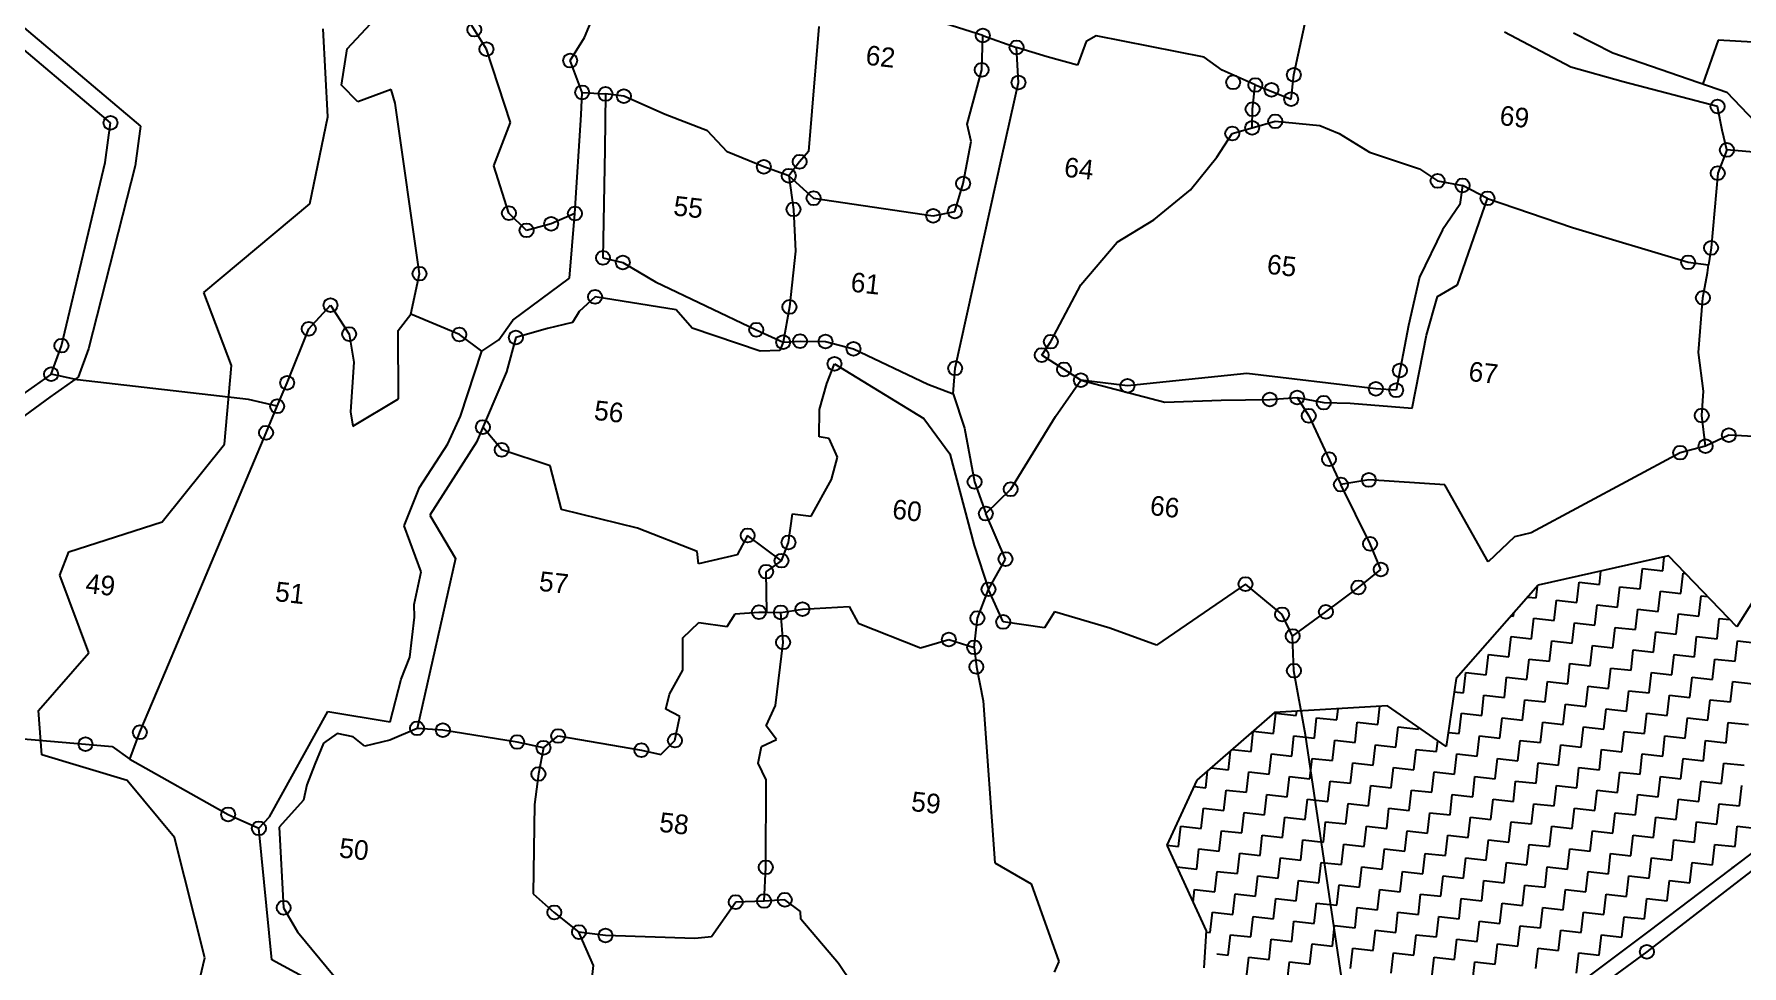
# Model space of a CAD drawing. Header units: feet. Extents: x 335577 to 339771, y 1780397 to 1782921.
# Drawn here: x 337382 to 338160, y 1781357 to 1781782 of the extents above; entities that cross this region are included whole.
import ezdxf
from ezdxf.enums import TextEntityAlignment as Align

# ---------------------------------------------------------------- set-up
doc = ezdxf.new("R2010")
doc.units = ezdxf.units.FT
doc.header["$LTSCALE"] = 0.02
doc.header["$MEASUREMENT"] = 0
doc.layers.get('0').update_dxf_attribs({"linetype": 'CONTINUOUS'})
for name, color, linetype in [('POLY_HATCH', 12, 'CONTINUOUS'), ('POLY_PARCEL', 6, 'CONTINUOUS'), ('POLY_WATER', 4, 'CONTINUOUS'), ('TEXT_PARCEL', 7, 'CONTINUOUS')]:
    doc.layers.add(name, color=color, linetype=linetype)
doc.styles.add('TEXT_MAP', font='', dxfattribs={"height": 0.25})
doc.styles.get('TEXT_MAP').set_extended_font_data('Kruti Dev 050')

msp = doc.modelspace()

# ---------------------------------------------------------------- linework, layer by layer
for centre in [(337582.38, 1781783.54), (337587.88, 1781774.69), (337814, 1781780.91), (337829.43, 1781775.47), (337626.02, 1781769.45), (337813.52, 1781765.27), (337830.32, 1781759.46), (337928.09, 1781759.56), (337955.73, 1781762.95), (337631.48, 1781754.95), (337642.13, 1781754.24), (337650.52, 1781753.2), (337938.19, 1781758.33), (337945.54, 1781756.13), (337954.49, 1781751.88), (337936.95, 1781747.26), (338148.8, 1781748.51), (337416.61, 1781741.05), (337927.7, 1781736.21), (337936.72, 1781738.77), (337947.28, 1781741.76), (338153.05, 1781728.7), (337714.26, 1781720.98), (337730.59, 1781723.35), (337725.62, 1781716.95), (337805.04, 1781713.4), (338021.25, 1781714.58), (338032.63, 1781712.54), (338148.84, 1781718.1), (337736.96, 1781706.68), (338043.97, 1781706.64), (337598.15, 1781699.9), (337628.22, 1781699.7), (337727.79, 1781701.63), (337791.4, 1781698.68), (337801.3, 1781700.67), (337606.18, 1781692.05), (337617.35, 1781695.05), (338145.82, 1781684.04), (337640.99, 1781679.49), (337650.06, 1781677.41), (338135.42, 1781677.47), (337557.39, 1781672.29), (337516.82, 1781657.94), (337637.37, 1781661.71), (338142.12, 1781661.26), (337725.93, 1781657.12), (337506.92, 1781647.14), (337525.33, 1781644.77), (337575.55, 1781644.54), (337601.33, 1781643.2), (337710.84, 1781646.74), (337394.25, 1781639.46), (337723.09, 1781641.08), (337730.77, 1781641.5), (337742.37, 1781641.37), (337755.15, 1781638.02), (337840.85, 1781635.19), (337845.01, 1781641.3), (337746.48, 1781631.2), (337801.46, 1781629.16), (337851.02, 1781628.65), (338004.06, 1781628.16), (337389.54, 1781626.5), (337497.1, 1781622.51), (337858.69, 1781623.71), (337879.92, 1781621.18), (337993.13, 1781619.78), (338002.35, 1781619.14), (337492.58, 1781611.82), (337944.76, 1781614.9), (337957.25, 1781615.83), (337969.35, 1781613.49), (337962.51, 1781607.51), (338141.56, 1781607.6), (337487.48, 1781599.78), (337586.29, 1781602.35), (338153.94, 1781598.65), (337594.83, 1781591.96), (337971.76, 1781587.75), (338131.77, 1781590.68), (338143.32, 1781593.65), (337810.3, 1781577.38), (337826.73, 1781574), (337977.2, 1781576.12), (337989.93, 1781578.26), (337815.43, 1781562.89), (337706.9, 1781552.95), (337725.5, 1781549.76), (337990.45, 1781549.14), (337722.32, 1781541.43), (337824.35, 1781542.18), (337715.32, 1781536.42), (337995.33, 1781537.38), (337816.62, 1781528.36), (337933.74, 1781530.78), (337985.14, 1781529.24), (337712.05, 1781517.98), (337722.02, 1781517.84), (337731.84, 1781519.32), (337970.36, 1781518.13), (337811.55, 1781515.26), (337823.35, 1781513.5), (337950.38, 1781516.94), (337723.04, 1781504.2), (337798.55, 1781505.46), (337955.2, 1781507.07), (337810.07, 1781501.92), (337811.09, 1781493), (337955.79, 1781491.28), (337429.99, 1781463.19), (337556.28, 1781464.98), (337568.06, 1781464.13), (337405.21, 1781457.74), (337601.91, 1781458.75), (337613.86, 1781456.14), (337620.57, 1781461.5), (337673.78, 1781459.43), (337658.48, 1781455.03), (337611.56, 1781444.17), (337470.22, 1781425.74), (337484.24, 1781419.4), (337715.14, 1781401.62), (337701.46, 1781385.78), (337714.39, 1781386.26), (337723.79, 1781386.83), (337495.51, 1781383.19), (337618.82, 1781381.08), (337630.06, 1781372.11), (337642.13, 1781370.51), (338116.59, 1781363.1)]:
    msp.add_circle(centre, 3.18)
at = {"layer": 'POLY_HATCH'}
for p, q in [((337307.03, 1781843.76), (337430.26, 1781739.52)), ((337515.7, 1781743.74), (337513.51, 1781783.96)), ((337430.26, 1781739.52), (337427.85, 1781721.54)), ((337507.39, 1781704.19), (337515.7, 1781743.74)), ((337427.85, 1781721.54), (337406.54, 1781638.1)), ((337459.15, 1781663.67), (337507.39, 1781704.19)), ((337471.75, 1781630.43), (337459.15, 1781663.67)), ((337406.54, 1781638.1), (337401.82, 1781625.13)), ((337468.5, 1781594.52), (337471.75, 1781630.43)), ((337401.82, 1781625.13), (337388.93, 1781615.95)), ((337388.93, 1781615.95), (337228.35, 1781498.61)), ((337440.1, 1781559.18), (337468.5, 1781594.52)), ((337397.64, 1781545.4), (337440.1, 1781559.18)), ((337393.49, 1781534.76), (337397.64, 1781545.4)), ((338126.39, 1781543.6), (338067.09, 1781530.22)), ((338157.62, 1781511.25), (338126.39, 1781543.6)), ((337406.79, 1781499.45), (337393.49, 1781534.76)), ((338067.09, 1781530.22), (338029.75, 1781487.73)), ((338168.44, 1781528.55), (338157.62, 1781511.25)), ((337383.84, 1781473.14), (337406.79, 1781499.45)), ((338029.75, 1781487.73), (338025.21, 1781456.73)), ((337998.38, 1781475.3), (337946.89, 1781472.15)), ((338025.21, 1781456.73), (337998.38, 1781475.3)), ((337385.31, 1781452.98), (337383.84, 1781473.14)), ((337946.89, 1781472.15), (337911.58, 1781441.29)), ((337424.18, 1781441.25), (337385.31, 1781452.98)), ((337445.73, 1781415.16), (337424.18, 1781441.25)), ((337911.58, 1781441.29), (337897.91, 1781411.72)), ((338117.65, 1781372.57), (338203.97, 1781438.17)), ((337459.64, 1781360.31), (337445.73, 1781415.16)), ((337897.91, 1781411.72), (337915.8, 1781372.71)), ((337915.8, 1781372.71), (337914.66, 1781355.81)), ((338003.48, 1781286.84), (338117.65, 1781372.57)), ((337448.73, 1781315.62), (337459.64, 1781360.31))]:
    msp.add_line(p, q, dxfattribs=at)
at = {"layer": 'POLY_HATCH', "linetype": 'Continuous'}
for p, q in [((338094.94, 1781530.6), (338095.62, 1781536.66)), ((338113.49, 1781528.53), (338114.53, 1781537.81)), ((338114.53, 1781537.81), (338123.8, 1781536.78)), ((338123.8, 1781536.78), (338124.51, 1781543.18)), ((338066.09, 1781524.42), (338066.68, 1781529.75)), ((338084.64, 1781522.36), (338085.67, 1781531.63)), ((338085.67, 1781531.63), (338094.94, 1781530.6)), ((338103.19, 1781520.29), (338104.22, 1781529.57)), ((338104.22, 1781529.57), (338113.49, 1781528.53)), ((338132.04, 1781526.47), (338133.07, 1781535.74)), ((338133.07, 1781535.74), (338134.08, 1781535.63)), ((338062.36, 1781524.84), (338066.09, 1781524.42)), ((338074.33, 1781514.12), (338075.36, 1781523.39)), ((338075.36, 1781523.39), (338084.64, 1781522.36)), ((338092.88, 1781512.05), (338093.91, 1781521.33)), ((338093.91, 1781521.33), (338103.19, 1781520.29)), ((338121.73, 1781518.23), (338122.77, 1781527.5)), ((338122.77, 1781527.5), (338132.04, 1781526.47)), ((338140.28, 1781516.16), (338141.32, 1781525.44)), ((338141.32, 1781525.44), (338144.24, 1781525.11)), ((338054.84, 1781516.29), (338055.78, 1781516.18)), ((338055.78, 1781516.18), (338055.93, 1781517.52)), ((338064.02, 1781505.87), (338065.05, 1781515.15)), ((338065.05, 1781515.15), (338074.33, 1781514.12)), ((338082.57, 1781503.81), (338083.6, 1781513.08)), ((338083.6, 1781513.08), (338092.88, 1781512.05)), ((338111.43, 1781509.98), (338112.46, 1781519.26)), ((338112.46, 1781519.26), (338121.73, 1781518.23)), ((338129.98, 1781507.92), (338131.01, 1781517.19)), ((338131.01, 1781517.19), (338140.28, 1781516.16)), ((338148.53, 1781505.85), (338149.56, 1781515.13)), ((338149.56, 1781515.13), (338154.4, 1781514.59)), ((338053.71, 1781497.63), (338054.75, 1781506.91)), ((338054.75, 1781506.91), (338064.02, 1781505.87)), ((338101.12, 1781501.74), (338102.15, 1781511.02)), ((338102.15, 1781511.02), (338111.43, 1781509.98)), ((338119.67, 1781499.68), (338120.7, 1781508.95)), ((338120.7, 1781508.95), (338129.98, 1781507.92)), ((338138.22, 1781497.61), (338139.25, 1781506.89)), ((338139.25, 1781506.89), (338148.53, 1781505.85)), ((338043.41, 1781489.39), (338044.44, 1781498.67)), ((338044.44, 1781498.67), (338053.71, 1781497.63)), ((338072.26, 1781495.57), (338073.3, 1781504.84)), ((338073.3, 1781504.84), (338082.57, 1781503.81)), ((338090.81, 1781493.5), (338091.84, 1781502.78)), ((338091.84, 1781502.78), (338101.12, 1781501.74)), ((338109.36, 1781491.44), (338110.39, 1781500.71)), ((338110.39, 1781500.71), (338119.67, 1781499.68)), ((338127.91, 1781489.37), (338128.94, 1781498.64)), ((338128.94, 1781498.64), (338138.22, 1781497.61)), ((338156.77, 1781495.55), (338157.8, 1781504.82)), ((338157.8, 1781504.82), (338167.08, 1781503.79)), ((338033.1, 1781481.15), (338034.13, 1781490.42)), ((338034.13, 1781490.42), (338043.41, 1781489.39)), ((338061.96, 1781487.33), (338062.99, 1781496.6)), ((338062.99, 1781496.6), (338072.26, 1781495.57)), ((338080.5, 1781485.26), (338081.54, 1781494.53)), ((338081.54, 1781494.53), (338090.81, 1781493.5)), ((338099.05, 1781483.19), (338100.09, 1781492.47)), ((338100.09, 1781492.47), (338109.36, 1781491.44)), ((338117.6, 1781481.13), (338118.64, 1781490.4)), ((338118.64, 1781490.4), (338127.91, 1781489.37)), ((338146.46, 1781487.3), (338147.49, 1781496.58)), ((338147.49, 1781496.58), (338156.77, 1781495.55)), ((338051.65, 1781479.08), (338052.68, 1781488.36)), ((338052.68, 1781488.36), (338061.96, 1781487.33)), ((338070.2, 1781477.02), (338071.23, 1781486.29)), ((338071.23, 1781486.29), (338080.5, 1781485.26)), ((338088.75, 1781474.95), (338089.78, 1781484.23)), ((338089.78, 1781484.23), (338099.05, 1781483.19)), ((338107.3, 1781472.89), (338108.33, 1781482.16)), ((338108.33, 1781482.16), (338117.6, 1781481.13)), ((338136.15, 1781479.06), (338137.19, 1781488.34)), ((338137.19, 1781488.34), (338146.46, 1781487.3)), ((338154.7, 1781477), (338155.73, 1781486.27)), ((338155.73, 1781486.27), (338165.01, 1781485.24)), ((337993.93, 1781466.73), (337994.86, 1781475.09)), ((338028.85, 1781481.62), (338033.1, 1781481.15)), ((338041.34, 1781470.84), (338042.37, 1781480.12)), ((338042.37, 1781480.12), (338051.65, 1781479.08)), ((338059.89, 1781468.78), (338060.92, 1781478.05)), ((338060.92, 1781478.05), (338070.2, 1781477.02)), ((338078.44, 1781466.71), (338079.47, 1781475.98)), ((338079.47, 1781475.98), (338088.75, 1781474.95)), ((338125.84, 1781470.82), (338126.88, 1781480.1)), ((338126.88, 1781480.1), (338136.15, 1781479.06)), ((338144.39, 1781468.75), (338145.43, 1781478.03)), ((338145.43, 1781478.03), (338154.7, 1781477)), ((337946.53, 1781462.62), (337947.56, 1781471.9)), ((337947.56, 1781471.9), (337956.83, 1781470.86)), ((337956.83, 1781470.86), (337957.05, 1781472.77)), ((337965.08, 1781460.55), (337966.11, 1781469.83)), ((337966.11, 1781469.83), (337975.38, 1781468.8)), ((337975.38, 1781468.8), (337975.96, 1781473.93)), ((337983.63, 1781458.49), (337984.66, 1781467.76)), ((337984.66, 1781467.76), (337993.93, 1781466.73)), ((338031.03, 1781462.6), (338032.07, 1781471.87)), ((338032.07, 1781471.87), (338041.34, 1781470.84)), ((338049.58, 1781460.53), (338050.61, 1781469.81)), ((338050.61, 1781469.81), (338059.89, 1781468.78)), ((338068.13, 1781458.47), (338069.16, 1781467.74)), ((338069.16, 1781467.74), (338078.44, 1781466.71)), ((338096.99, 1781464.64), (338098.02, 1781473.92)), ((338098.02, 1781473.92), (338107.3, 1781472.89)), ((338115.54, 1781462.58), (338116.57, 1781471.85)), ((338116.57, 1781471.85), (338125.84, 1781470.82)), ((338134.09, 1781460.51), (338135.12, 1781469.79)), ((338135.12, 1781469.79), (338144.39, 1781468.75)), ((338152.64, 1781458.45), (338153.67, 1781467.72)), ((338153.67, 1781467.72), (338162.94, 1781466.69)), ((337936.22, 1781454.38), (337937.25, 1781463.65)), ((337937.25, 1781463.65), (337946.53, 1781462.62)), ((337954.77, 1781452.31), (337955.8, 1781461.59)), ((337955.8, 1781461.59), (337965.08, 1781460.55)), ((337973.32, 1781450.25), (337974.35, 1781459.52)), ((337974.35, 1781459.52), (337983.63, 1781458.49)), ((338002.18, 1781456.42), (338003.21, 1781465.7)), ((338003.21, 1781465.7), (338012.48, 1781464.67)), ((338012.48, 1781464.67), (338012.57, 1781465.47)), ((338020.72, 1781454.36), (338021.29, 1781459.44)), ((338026.15, 1781463.14), (338031.03, 1781462.6)), ((338039.27, 1781452.29), (338040.31, 1781461.57)), ((338040.31, 1781461.57), (338049.58, 1781460.53)), ((338057.82, 1781450.23), (338058.86, 1781459.5)), ((338058.86, 1781459.5), (338068.13, 1781458.47)), ((338086.68, 1781456.4), (338087.71, 1781465.68)), ((338087.71, 1781465.68), (338096.99, 1781464.64)), ((338105.23, 1781454.34), (338106.26, 1781463.61)), ((338106.26, 1781463.61), (338115.54, 1781462.58)), ((338123.78, 1781452.27), (338124.81, 1781461.55)), ((338124.81, 1781461.55), (338134.09, 1781460.51)), ((338142.33, 1781450.21), (338143.36, 1781459.48)), ((338143.36, 1781459.48), (338152.64, 1781458.45)), ((337925.91, 1781446.14), (337926.86, 1781454.65)), ((337927.65, 1781455.33), (337936.22, 1781454.38)), ((337944.46, 1781444.07), (337945.49, 1781453.35)), ((337945.49, 1781453.35), (337954.77, 1781452.31)), ((337963.01, 1781442.01), (337964.04, 1781451.28)), ((337964.04, 1781451.28), (337973.32, 1781450.25)), ((337991.87, 1781448.18), (337992.9, 1781457.46)), ((337992.9, 1781457.46), (338002.18, 1781456.42)), ((338010.42, 1781446.12), (338011.45, 1781455.39)), ((338011.45, 1781455.39), (338020.72, 1781454.36)), ((338028.97, 1781444.05), (338030, 1781453.32)), ((338030, 1781453.32), (338039.27, 1781452.29)), ((338047.52, 1781441.98), (338048.55, 1781451.26)), ((338048.55, 1781451.26), (338057.82, 1781450.23)), ((338076.37, 1781448.16), (338077.41, 1781457.44)), ((338077.41, 1781457.44), (338086.68, 1781456.4)), ((338094.92, 1781446.09), (338095.96, 1781455.37)), ((338095.96, 1781455.37), (338105.23, 1781454.34)), ((338113.47, 1781444.03), (338114.5, 1781453.3)), ((338114.5, 1781453.3), (338123.78, 1781452.27)), ((338132.02, 1781441.96), (338133.05, 1781451.24)), ((338133.05, 1781451.24), (338142.33, 1781450.21)), ((337915.6, 1781437.9), (337916.46, 1781445.55)), ((337918.12, 1781447), (337925.91, 1781446.14)), ((337934.15, 1781435.83), (337935.19, 1781445.1)), ((337935.19, 1781445.1), (337944.46, 1781444.07)), ((337952.7, 1781433.76), (337953.74, 1781443.04)), ((337953.74, 1781443.04), (337963.01, 1781442.01)), ((337981.56, 1781439.94), (337982.59, 1781449.21)), ((337982.59, 1781449.21), (337991.87, 1781448.18)), ((338000.11, 1781437.87), (338001.14, 1781447.15)), ((338001.14, 1781447.15), (338010.42, 1781446.12)), ((338018.66, 1781435.81), (338019.69, 1781445.08)), ((338019.69, 1781445.08), (338028.97, 1781444.05)), ((338037.21, 1781433.74), (338038.24, 1781443.02)), ((338038.24, 1781443.02), (338047.52, 1781441.98)), ((338066.07, 1781439.92), (338067.1, 1781449.19)), ((338067.1, 1781449.19), (338076.37, 1781448.16)), ((338084.61, 1781437.85), (338085.65, 1781447.13)), ((338085.65, 1781447.13), (338094.92, 1781446.09)), ((338103.16, 1781435.79), (338104.2, 1781445.06)), ((338104.2, 1781445.06), (338113.47, 1781444.03)), ((338121.71, 1781433.72), (338122.75, 1781443)), ((338122.75, 1781443), (338132.02, 1781441.96)), ((338150.57, 1781439.9), (338151.6, 1781449.17)), ((338151.6, 1781449.17), (338160.88, 1781448.14)), ((337910.28, 1781438.49), (337915.6, 1781437.9)), ((337923.85, 1781427.59), (337924.88, 1781436.86)), ((337924.88, 1781436.86), (337934.15, 1781435.83)), ((337971.25, 1781431.7), (337972.29, 1781440.97)), ((337972.29, 1781440.97), (337981.56, 1781439.94)), ((337989.8, 1781429.63), (337990.84, 1781438.91)), ((337990.84, 1781438.91), (338000.11, 1781437.87)), ((338008.35, 1781427.57), (338009.38, 1781436.84)), ((338009.38, 1781436.84), (338018.66, 1781435.81)), ((338055.76, 1781431.68), (338056.79, 1781440.95)), ((338056.79, 1781440.95), (338066.07, 1781439.92)), ((338074.31, 1781429.61), (338075.34, 1781438.89)), ((338075.34, 1781438.89), (338084.61, 1781437.85)), ((338092.86, 1781427.55), (338093.89, 1781436.82)), ((338093.89, 1781436.82), (338103.16, 1781435.79)), ((338140.26, 1781431.66), (338141.3, 1781440.93)), ((338141.3, 1781440.93), (338150.57, 1781439.9)), ((338158.81, 1781429.59), (338159.85, 1781438.86)), ((337913.54, 1781419.35), (337914.57, 1781428.62)), ((337914.57, 1781428.62), (337923.85, 1781427.59)), ((337942.4, 1781425.52), (337943.43, 1781434.8)), ((337943.43, 1781434.8), (337952.7, 1781433.76)), ((337960.95, 1781423.46), (337961.98, 1781432.73)), ((337961.98, 1781432.73), (337971.25, 1781431.7)), ((337979.49, 1781421.39), (337980.53, 1781430.67)), ((337980.53, 1781430.67), (337989.8, 1781429.63)), ((337998.04, 1781419.32), (337999.08, 1781428.6)), ((337999.08, 1781428.6), (338008.35, 1781427.57)), ((338026.9, 1781425.5), (338027.93, 1781434.78)), ((338027.93, 1781434.78), (338037.21, 1781433.74)), ((338045.45, 1781423.44), (338046.48, 1781432.71)), ((338046.48, 1781432.71), (338055.76, 1781431.68)), ((338064, 1781421.37), (338065.03, 1781430.64)), ((338065.03, 1781430.64), (338074.31, 1781429.61)), ((338082.55, 1781419.3), (338083.58, 1781428.58)), ((338083.58, 1781428.58), (338092.86, 1781427.55)), ((338111.41, 1781425.48), (338112.44, 1781434.75)), ((338112.44, 1781434.75), (338121.71, 1781433.72)), ((338129.96, 1781423.41), (338130.99, 1781432.69)), ((338130.99, 1781432.69), (338140.26, 1781431.66)), ((338148.5, 1781421.35), (338149.54, 1781430.62)), ((338149.54, 1781430.62), (338158.81, 1781429.59)), ((337903.23, 1781411.1), (337904.26, 1781420.38)), ((337904.26, 1781420.38), (337913.54, 1781419.35)), ((337932.09, 1781417.28), (337933.12, 1781426.55)), ((337933.12, 1781426.55), (337942.4, 1781425.52)), ((337950.64, 1781415.21), (337951.67, 1781424.49)), ((337951.67, 1781424.49), (337960.95, 1781423.46)), ((337969.19, 1781413.15), (337970.22, 1781422.42)), ((337970.22, 1781422.42), (337979.49, 1781421.39)), ((337987.74, 1781411.08), (337988.77, 1781420.36)), ((337988.77, 1781420.36), (337998.04, 1781419.32)), ((338016.59, 1781417.26), (338017.63, 1781426.53)), ((338017.63, 1781426.53), (338026.9, 1781425.5)), ((338035.14, 1781415.19), (338036.18, 1781424.47)), ((338036.18, 1781424.47), (338045.45, 1781423.44)), ((338053.69, 1781413.13), (338054.73, 1781422.4)), ((338054.73, 1781422.4), (338064, 1781421.37)), ((338072.24, 1781411.06), (338073.27, 1781420.34)), ((338073.27, 1781420.34), (338082.55, 1781419.3)), ((338101.1, 1781417.24), (338102.13, 1781426.51)), ((338102.13, 1781426.51), (338111.41, 1781425.48)), ((338119.65, 1781415.17), (338120.68, 1781424.45)), ((338120.68, 1781424.45), (338129.96, 1781423.41)), ((338138.2, 1781413.11), (338139.23, 1781422.38)), ((338139.23, 1781422.38), (338148.5, 1781421.35)), ((338156.75, 1781411.04), (338157.78, 1781420.32)), ((338157.78, 1781420.32), (338167.05, 1781419.28)), ((337921.78, 1781409.04), (337922.81, 1781418.31)), ((337922.81, 1781418.31), (337932.09, 1781417.28)), ((337940.33, 1781406.97), (337941.36, 1781416.25)), ((337941.36, 1781416.25), (337950.64, 1781415.21)), ((337958.88, 1781404.91), (337959.91, 1781414.18)), ((337959.91, 1781414.18), (337969.19, 1781413.15)), ((337977.43, 1781402.84), (337978.46, 1781412.12)), ((337978.46, 1781412.12), (337987.74, 1781411.08)), ((338006.29, 1781409.02), (338007.32, 1781418.29)), ((338007.32, 1781418.29), (338016.59, 1781417.26)), ((338024.84, 1781406.95), (338025.87, 1781416.23)), ((338025.87, 1781416.23), (338035.14, 1781415.19)), ((338043.38, 1781404.89), (338044.42, 1781414.16)), ((338044.42, 1781414.16), (338053.69, 1781413.13)), ((338061.93, 1781402.82), (338062.97, 1781412.09)), ((338062.97, 1781412.09), (338072.24, 1781411.06)), ((338090.79, 1781409), (338091.82, 1781418.27)), ((338091.82, 1781418.27), (338101.1, 1781417.24)), ((338109.34, 1781406.93), (338110.37, 1781416.21)), ((338110.37, 1781416.21), (338119.65, 1781415.17)), ((338127.89, 1781404.86), (338128.92, 1781414.14)), ((338128.92, 1781414.14), (338138.2, 1781413.11)), ((338146.44, 1781402.8), (338147.47, 1781412.07)), ((338147.47, 1781412.07), (338156.75, 1781411.04)), ((337897.92, 1781411.7), (337903.23, 1781411.1)), ((337911.47, 1781400.8), (337912.51, 1781410.07)), ((337912.51, 1781410.07), (337921.78, 1781409.04)), ((337930.02, 1781398.73), (337931.06, 1781408.01)), ((337931.06, 1781408.01), (337940.33, 1781406.97)), ((337948.57, 1781396.67), (337949.6, 1781405.94)), ((337949.6, 1781405.94), (337958.88, 1781404.91)), ((337995.98, 1781400.78), (337997.01, 1781410.05)), ((337997.01, 1781410.05), (338006.29, 1781409.02)), ((338014.53, 1781398.71), (338015.56, 1781407.98)), ((338015.56, 1781407.98), (338024.84, 1781406.95)), ((338033.08, 1781396.64), (338034.11, 1781405.92)), ((338034.11, 1781405.92), (338043.38, 1781404.89)), ((338080.48, 1781400.75), (338081.52, 1781410.03)), ((338081.52, 1781410.03), (338090.79, 1781409)), ((338099.03, 1781398.69), (338100.07, 1781407.96)), ((338100.07, 1781407.96), (338109.34, 1781406.93)), ((338117.58, 1781396.62), (338118.61, 1781405.9)), ((338118.61, 1781405.9), (338127.89, 1781404.86)), ((337902.46, 1781401.8), (337911.47, 1781400.8)), ((337919.72, 1781390.49), (337920.75, 1781399.76)), ((337920.75, 1781399.76), (337930.02, 1781398.73)), ((337938.26, 1781388.42), (337939.3, 1781397.7)), ((337939.3, 1781397.7), (337948.57, 1781396.67)), ((337967.12, 1781394.6), (337968.15, 1781403.87)), ((337968.15, 1781403.87), (337977.43, 1781402.84)), ((337985.67, 1781392.53), (337986.7, 1781401.81)), ((337986.7, 1781401.81), (337995.98, 1781400.78)), ((338004.22, 1781390.47), (338005.25, 1781399.74)), ((338005.25, 1781399.74), (338014.53, 1781398.71)), ((338022.77, 1781388.4), (338023.8, 1781397.68)), ((338023.8, 1781397.68), (338033.08, 1781396.64)), ((338051.63, 1781394.58), (338052.66, 1781403.85)), ((338052.66, 1781403.85), (338061.93, 1781402.82)), ((338070.18, 1781392.51), (338071.21, 1781401.79)), ((338071.21, 1781401.79), (338080.48, 1781400.75)), ((338088.73, 1781390.45), (338089.76, 1781399.72)), ((338089.76, 1781399.72), (338099.03, 1781398.69)), ((338107.27, 1781388.38), (338108.31, 1781397.66)), ((338108.31, 1781397.66), (338117.58, 1781396.62)), ((338136.13, 1781394.56), (338137.16, 1781403.83)), ((338137.16, 1781403.83), (338146.44, 1781402.8)), ((338155.68, 1781401.47), (338155.71, 1781401.77)), ((338155.71, 1781401.77), (338156.02, 1781401.73)), ((337909.8, 1781385.79), (337910.44, 1781391.52)), ((337910.44, 1781391.52), (337919.72, 1781390.49)), ((337927.96, 1781380.18), (337928.99, 1781389.46)), ((337928.99, 1781389.46), (337938.26, 1781388.42)), ((337956.81, 1781386.36), (337957.85, 1781395.63)), ((337957.85, 1781395.63), (337967.12, 1781394.6)), ((337975.36, 1781384.29), (337976.4, 1781393.57)), ((337976.4, 1781393.57), (337985.67, 1781392.53)), ((337993.91, 1781382.23), (337994.95, 1781391.5)), ((337994.95, 1781391.5), (338004.22, 1781390.47)), ((338012.46, 1781380.16), (338013.49, 1781389.44)), ((338013.49, 1781389.44), (338022.77, 1781388.4)), ((338041.32, 1781386.34), (338042.35, 1781395.61)), ((338042.35, 1781395.61), (338051.63, 1781394.58)), ((338059.87, 1781384.27), (338060.9, 1781393.55)), ((338060.9, 1781393.55), (338070.18, 1781392.51)), ((338078.42, 1781382.21), (338079.45, 1781391.48)), ((338079.45, 1781391.48), (338088.73, 1781390.45)), ((338096.97, 1781380.14), (338098, 1781389.41)), ((338098, 1781389.41), (338107.27, 1781388.38)), ((338125.82, 1781386.32), (338126.86, 1781395.59)), ((338126.86, 1781395.59), (338136.13, 1781394.56)), ((337917.65, 1781371.94), (337918.68, 1781381.21)), ((337918.68, 1781381.21), (337927.96, 1781380.18)), ((337946.51, 1781378.12), (337947.54, 1781387.39)), ((337947.54, 1781387.39), (337956.81, 1781386.36)), ((337965.06, 1781376.05), (337966.09, 1781385.32)), ((337966.09, 1781385.32), (337975.36, 1781384.29)), ((337983.61, 1781373.98), (337984.64, 1781383.26)), ((337984.64, 1781383.26), (337993.91, 1781382.23)), ((338002.15, 1781371.92), (338003.19, 1781381.19)), ((338003.19, 1781381.19), (338012.46, 1781380.16)), ((338031.01, 1781378.09), (338032.04, 1781387.37)), ((338032.04, 1781387.37), (338041.32, 1781386.34)), ((338049.56, 1781376.03), (338050.59, 1781385.3)), ((338050.59, 1781385.3), (338059.87, 1781384.27)), ((338068.11, 1781373.96), (338069.14, 1781383.24)), ((338069.14, 1781383.24), (338078.42, 1781382.21)), ((338086.66, 1781371.9), (338087.69, 1781381.17)), ((338087.69, 1781381.17), (338096.97, 1781380.14)), ((338115.52, 1781378.07), (338116.55, 1781387.35)), ((338116.55, 1781387.35), (338125.82, 1781386.32)), ((337936.2, 1781369.87), (337937.23, 1781379.15)), ((337937.23, 1781379.15), (337946.51, 1781378.12)), ((337954.75, 1781367.81), (337955.78, 1781377.08)), ((337955.78, 1781377.08), (337965.06, 1781376.05)), ((337973.3, 1781365.74), (337974.33, 1781375.02)), ((337974.33, 1781375.02), (337983.61, 1781373.98)), ((338020.7, 1781369.85), (338021.74, 1781379.13)), ((338021.74, 1781379.13), (338031.01, 1781378.09)), ((338039.25, 1781367.79), (338040.29, 1781377.06)), ((338040.29, 1781377.06), (338049.56, 1781376.03)), ((338057.8, 1781365.72), (338058.84, 1781375)), ((338058.84, 1781375), (338068.11, 1781373.96)), ((338105.21, 1781369.83), (338106.24, 1781379.11)), ((338106.24, 1781379.11), (338115.52, 1781378.07)), ((337916.07, 1781372.12), (337917.65, 1781371.94)), ((337925.89, 1781361.63), (337926.92, 1781370.91)), ((337926.92, 1781370.91), (337936.2, 1781369.87)), ((337944.44, 1781359.57), (337945.47, 1781368.84)), ((337945.47, 1781368.84), (337954.75, 1781367.81)), ((337962.99, 1781357.5), (337964.02, 1781366.78)), ((337964.02, 1781366.78), (337973.3, 1781365.74)), ((337991.85, 1781363.68), (337992.88, 1781372.95)), ((337992.88, 1781372.95), (338002.15, 1781371.92)), ((338010.4, 1781361.61), (338011.43, 1781370.89)), ((338011.43, 1781370.89), (338020.7, 1781369.85)), ((338028.95, 1781359.55), (338029.98, 1781368.82)), ((338029.98, 1781368.82), (338039.25, 1781367.79)), ((338047.5, 1781357.48), (338048.53, 1781366.75)), ((338048.53, 1781366.75), (338057.8, 1781365.72)), ((338076.35, 1781363.66), (338077.38, 1781372.93)), ((338077.38, 1781372.93), (338086.66, 1781371.9)), ((338094.9, 1781361.59), (338095.93, 1781370.86)), ((338095.93, 1781370.86), (338105.21, 1781369.83)), ((337920.61, 1781362.22), (337925.89, 1781361.63)), ((337934.13, 1781351.32), (337935.17, 1781360.6)), ((337935.17, 1781360.6), (337944.44, 1781359.57)), ((337952.68, 1781349.26), (337953.72, 1781358.53)), ((337953.72, 1781358.53), (337962.99, 1781357.5)), ((337981.54, 1781355.43), (337982.57, 1781364.71)), ((337982.57, 1781364.71), (337991.85, 1781363.68)), ((338000.09, 1781353.37), (338001.12, 1781362.64)), ((338001.12, 1781362.64), (338010.4, 1781361.61)), ((338018.64, 1781351.3), (338019.67, 1781360.58)), ((338019.67, 1781360.58), (338028.95, 1781359.55)), ((338037.19, 1781349.24), (338038.22, 1781358.51)), ((338038.22, 1781358.51), (338047.5, 1781357.48)), ((338066.04, 1781355.41), (338067.08, 1781364.69)), ((338067.08, 1781364.69), (338076.35, 1781363.66)), ((338084.59, 1781353.35), (338085.63, 1781362.62)), ((338085.63, 1781362.62), (338094.9, 1781361.59))]:
    msp.add_line(p, q, dxfattribs=at)
at = {"layer": 'POLY_PARCEL'}
for p, q in [((337416.61, 1781741.05), (337293.38, 1781845.28)), ((337632.6, 1781779.93), (337649, 1781819.46)), ((337587.88, 1781774.69), (337573.44, 1781797.94)), ((337524.49, 1781774.75), (337537.19, 1781788.52)), ((337814, 1781780.91), (337797.18, 1781786.26)), ((337955.73, 1781762.95), (337962.02, 1781791.62)), ((337626.02, 1781769.45), (337632.6, 1781779.93)), ((337739.39, 1781784.98), (337734.59, 1781727.93)), ((337813.52, 1781765.27), (337814, 1781780.91)), ((337814, 1781780.91), (337829.43, 1781775.47)), ((337861.07, 1781778.13), (337857.16, 1781767.35)), ((337865.62, 1781780.71), (337861.07, 1781778.13)), ((337914.83, 1781770.98), (337865.62, 1781780.71)), ((338149.1, 1781778.74), (338142.1, 1781758.85)), ((338164.82, 1781777.78), (338149.1, 1781778.74)), ((337521.84, 1781758.17), (337524.49, 1781774.75)), ((337598.88, 1781741.17), (337587.88, 1781774.69)), ((337830.32, 1781759.46), (337829.43, 1781775.47)), ((337843.28, 1781771.22), (337829.43, 1781775.47)), ((337857.16, 1781767.35), (337843.28, 1781771.22)), ((337923.07, 1781765.04), (337914.83, 1781770.98)), ((337631.48, 1781754.95), (337626.02, 1781769.45)), ((337806.89, 1781740.5), (337813.52, 1781765.27)), ((337938.19, 1781758.33), (337923.07, 1781765.04)), ((337954.49, 1781751.88), (337955.73, 1781762.95)), ((337529.36, 1781750.58), (337521.84, 1781758.17)), ((337544.49, 1781756.29), (337529.36, 1781750.58)), ((337546.36, 1781749.97), (337544.49, 1781756.29)), ((337650.52, 1781753.2), (337642.13, 1781754.24)), ((337822.68, 1781725.52), (337830.32, 1781759.46)), ((337936.95, 1781747.26), (337938.19, 1781758.33)), ((337938.19, 1781758.33), (337954.49, 1781751.88)), ((337557.39, 1781672.29), (337546.36, 1781749.97)), ((337669.33, 1781744.92), (337650.52, 1781753.2)), ((337936.72, 1781738.77), (337936.95, 1781747.26)), ((337414.2, 1781723.06), (337416.61, 1781741.05)), ((337591.27, 1781721.53), (337598.88, 1781741.17)), ((337688.61, 1781737.36), (337669.33, 1781744.92)), ((337808.71, 1781732.57), (337806.89, 1781740.5)), ((337927.7, 1781736.21), (337936.72, 1781738.77)), ((337936.72, 1781738.77), (337947.28, 1781741.76)), ((337947.28, 1781741.76), (337967.57, 1781739.89)), ((337967.57, 1781739.89), (337976.45, 1781736.19)), ((337697.61, 1781727.86), (337688.61, 1781737.36)), ((337805.04, 1781713.4), (337808.71, 1781732.57)), ((337920.69, 1781725.4), (337927.7, 1781736.21)), ((337976.45, 1781736.19), (337990.21, 1781727.7)), ((337714.26, 1781720.98), (337697.61, 1781727.86)), ((337730.59, 1781723.35), (337725.62, 1781716.95)), ((337734.59, 1781727.93), (337730.59, 1781723.35)), ((337801.46, 1781629.16), (337822.68, 1781725.52)), ((337908.59, 1781710.51), (337920.69, 1781725.4)), ((337990.21, 1781727.7), (338012.97, 1781720.14)), ((338153.05, 1781728.7), (338148.84, 1781718.1)), ((337394.25, 1781639.46), (337414.2, 1781723.06)), ((337598.15, 1781699.9), (337591.27, 1781721.53)), ((337725.62, 1781716.95), (337714.26, 1781720.98)), ((337725.62, 1781716.95), (337736.96, 1781706.68)), ((337725.62, 1781716.95), (337727.79, 1781701.63)), ((338012.97, 1781720.14), (338021.25, 1781714.58)), ((338148.84, 1781718.1), (338145.82, 1781684.04)), ((337801.3, 1781700.67), (337805.04, 1781713.4)), ((337891.98, 1781696.9), (337908.59, 1781710.51)), ((338021.25, 1781714.58), (338032.63, 1781712.54)), ((338032.63, 1781712.54), (338031.32, 1781703.83)), ((338043.97, 1781706.64), (338032.63, 1781712.54)), ((337606.18, 1781692.05), (337598.15, 1781699.9)), ((337727.79, 1781701.63), (337728.76, 1781682.59)), ((337736.96, 1781706.68), (337791.4, 1781698.68)), ((337791.4, 1781698.68), (337801.3, 1781700.67)), ((338031.32, 1781703.83), (338023.46, 1781692.34)), ((338030.34, 1781667.23), (338043.97, 1781706.64)), ((338043.97, 1781706.64), (338082.63, 1781693.4)), ((337617.35, 1781695.05), (337606.18, 1781692.05)), ((337628.22, 1781699.7), (337617.35, 1781695.05)), ((337875.21, 1781686.63), (337891.98, 1781696.9)), ((338023.46, 1781692.34), (338012.93, 1781670.71)), ((338082.63, 1781693.4), (338135.42, 1781677.47)), ((337858.73, 1781667.21), (337875.21, 1781686.63)), ((337728.76, 1781682.59), (337725.93, 1781657.12)), ((338135.42, 1781677.47), (338144.71, 1781676.39)), ((338144.16, 1781672.63), (338144.71, 1781676.39)), ((338145.82, 1781684.04), (338144.71, 1781676.39)), ((337553.4, 1781653.76), (337557.39, 1781672.29)), ((338012.93, 1781670.71), (338007.96, 1781648.66)), ((338142.12, 1781661.26), (338144.16, 1781672.63)), ((337845.01, 1781641.3), (337858.73, 1781667.21)), ((338016.11, 1781644.23), (338021.17, 1781661.83)), ((338021.17, 1781661.83), (338030.34, 1781667.23)), ((338140.12, 1781636.36), (338142.12, 1781661.26)), ((337506.92, 1781647.14), (337516.82, 1781657.94)), ((337516.82, 1781657.94), (337525.33, 1781644.77)), ((337547.75, 1781646.35), (337553.4, 1781653.76)), ((337575.55, 1781644.54), (337553.4, 1781653.76)), ((337725.93, 1781657.12), (337723.09, 1781641.08)), ((337497.1, 1781622.51), (337506.92, 1781647.14)), ((337547.8, 1781615.25), (337547.75, 1781646.35)), ((338007.96, 1781648.66), (338002.35, 1781619.14)), ((337389.54, 1781626.5), (337394.25, 1781639.46)), ((337525.33, 1781644.77), (337527.45, 1781631.99)), ((337585.77, 1781636.96), (337575.55, 1781644.54)), ((337723.09, 1781641.08), (337730.77, 1781641.5)), ((337730.77, 1781641.5), (337742.37, 1781641.37)), ((337742.37, 1781641.37), (337755.15, 1781638.02)), ((337755.15, 1781638.02), (337788.95, 1781621.89)), ((337840.85, 1781635.19), (337845.01, 1781641.3)), ((338009.69, 1781610.93), (338016.11, 1781644.23)), ((337527.45, 1781631.99), (337525.89, 1781609.33)), ((337742.91, 1781622.27), (337746.48, 1781631.2)), ((337746.48, 1781631.2), (337787.23, 1781606.23)), ((337858.69, 1781623.71), (337840.85, 1781635.19)), ((338142.41, 1781618.72), (338140.12, 1781636.36)), ((337389.54, 1781626.5), (337376.65, 1781617.31)), ((337401.52, 1781623.94), (337389.54, 1781626.5)), ((337479.47, 1781614.85), (337401.52, 1781623.94)), ((337492.58, 1781611.82), (337497.1, 1781622.51)), ((337739.66, 1781610.41), (337742.91, 1781622.27)), ((337800.46, 1781617.51), (337801.46, 1781629.16)), ((337847.18, 1781607.22), (337858.69, 1781623.71)), ((337879.92, 1781621.18), (337858.69, 1781623.71)), ((337858.69, 1781623.71), (337897.03, 1781613.65)), ((337934.32, 1781626.72), (337879.92, 1781621.18)), ((337993.13, 1781619.78), (337934.32, 1781626.72)), ((337492.58, 1781611.82), (337479.47, 1781614.85)), ((337527.09, 1781602.77), (337547.8, 1781615.25)), ((337788.95, 1781621.89), (337800.46, 1781617.51)), ((337800.46, 1781617.51), (337805.68, 1781601.86)), ((337897.03, 1781613.65), (337922.68, 1781614.66)), ((337922.68, 1781614.66), (337944.76, 1781614.9)), ((337944.76, 1781614.9), (337957.25, 1781615.83)), ((337957.25, 1781615.83), (337969.35, 1781613.49)), ((337957.25, 1781615.83), (337962.51, 1781607.51)), ((338002.35, 1781619.14), (337993.13, 1781619.78)), ((338141.56, 1781607.6), (338142.41, 1781618.72)), ((337487.48, 1781599.78), (337492.58, 1781611.82)), ((337525.89, 1781609.33), (337527.09, 1781602.77)), ((337739.55, 1781597.88), (337739.66, 1781610.41)), ((337826.73, 1781574), (337847.18, 1781607.22)), ((337962.51, 1781607.51), (337977.2, 1781576.12)), ((337969.35, 1781613.49), (337981.33, 1781613.32)), ((337981.33, 1781613.32), (338009.69, 1781610.93)), ((338143.32, 1781593.65), (338141.56, 1781607.6)), ((337441.79, 1781491.14), (337487.48, 1781599.78)), ((337594.83, 1781591.96), (337586.29, 1781602.35)), ((337787.23, 1781606.23), (337798.96, 1781590.13)), ((337805.68, 1781601.86), (337810.3, 1781577.38)), ((338153.94, 1781598.65), (338143.32, 1781593.65)), ((338168.16, 1781597.84), (338153.94, 1781598.65)), ((337616.87, 1781584.68), (337594.83, 1781591.96)), ((337743.97, 1781597.07), (337739.55, 1781597.88)), ((337747.86, 1781588.6), (337743.97, 1781597.07)), ((338143.32, 1781593.65), (338131.77, 1781590.68)), ((337622.07, 1781564.81), (337616.87, 1781584.68)), ((337745.12, 1781578.45), (337747.86, 1781588.6)), ((337798.96, 1781590.13), (337810.08, 1781548.37)), ((338131.77, 1781590.68), (338063.86, 1781554.19)), ((337735.86, 1781561.79), (337745.12, 1781578.45)), ((337810.3, 1781577.38), (337815.43, 1781562.89)), ((337989.93, 1781578.26), (337977.2, 1781576.12)), ((337990.45, 1781549.14), (337977.2, 1781576.12)), ((338024.5, 1781575.96), (337989.93, 1781578.26)), ((338044.2, 1781540.92), (338024.5, 1781575.96)), ((337815.43, 1781562.89), (337826.73, 1781574)), ((337656.73, 1781556.29), (337622.07, 1781564.81)), ((337725.5, 1781549.76), (337727.27, 1781562.75)), ((337727.27, 1781562.75), (337735.86, 1781561.79)), ((337824.35, 1781542.18), (337815.43, 1781562.89)), ((337683.86, 1781545.55), (337656.73, 1781556.29)), ((337706.9, 1781552.95), (337702.06, 1781544.16)), ((337722.32, 1781541.43), (337706.9, 1781552.95)), ((338056.3, 1781552.32), (338044.2, 1781540.92)), ((338063.86, 1781554.19), (338056.3, 1781552.32)), ((337684.53, 1781540.01), (337683.86, 1781545.55)), ((337702.06, 1781544.16), (337684.53, 1781540.01)), ((337722.32, 1781541.43), (337725.5, 1781549.76)), ((337810.08, 1781548.37), (337816.62, 1781528.36)), ((337995.33, 1781537.38), (337990.45, 1781549.14)), ((337715.32, 1781536.42), (337722.32, 1781541.43)), ((337715.59, 1781517.93), (337715.32, 1781536.42)), ((337816.62, 1781528.36), (337824.35, 1781542.18)), ((337985.14, 1781529.24), (337995.33, 1781537.38)), ((337933.74, 1781530.78), (337893.1, 1781502.84)), ((337950.38, 1781516.94), (337933.74, 1781530.78)), ((337970.36, 1781518.13), (337985.14, 1781529.24)), ((337811.55, 1781515.26), (337816.62, 1781528.36)), ((337823.35, 1781513.5), (337816.62, 1781528.36)), ((337677.39, 1781506.3), (337684.6, 1781513.22)), ((337684.6, 1781513.22), (337697.6, 1781511.45)), ((337697.6, 1781511.45), (337701.14, 1781517.16)), ((337701.14, 1781517.16), (337712.05, 1781517.98)), ((337712.05, 1781517.98), (337715.59, 1781517.93)), ((337715.59, 1781517.93), (337722.02, 1781517.84)), ((337722.02, 1781517.84), (337731.84, 1781519.32)), ((337723.04, 1781504.2), (337722.02, 1781517.84)), ((337731.84, 1781519.32), (337753.22, 1781520.47)), ((337753.22, 1781520.47), (337757.21, 1781512.96)), ((337810.07, 1781501.92), (337811.55, 1781515.26)), ((337842.14, 1781510.83), (337823.35, 1781513.5)), ((337823.35, 1781513.5), (337823.35, 1781513.5)), ((337846.77, 1781518.04), (337842.14, 1781510.83)), ((337871.91, 1781510.61), (337846.77, 1781518.04)), ((337955.2, 1781507.07), (337950.38, 1781516.94)), ((337955.2, 1781507.07), (337970.36, 1781518.13)), ((337677.35, 1781491.51), (337677.39, 1781506.3)), ((337757.21, 1781512.96), (337785.58, 1781501.76)), ((337785.58, 1781501.76), (337798.55, 1781505.46)), ((337798.55, 1781505.46), (337810.07, 1781501.92)), ((337893.1, 1781502.84), (337871.91, 1781510.61)), ((337955.79, 1781491.28), (337955.2, 1781507.07)), ((337719.51, 1781475.33), (337723.04, 1781504.2)), ((337810.07, 1781501.92), (337811.09, 1781493)), ((337429.99, 1781463.19), (337441.79, 1781491.14)), ((337671.31, 1781480.61), (337677.35, 1781491.51)), ((337811.09, 1781493), (337814.2, 1781477.54)), ((337961.06, 1781462.09), (337955.79, 1781491.28)), ((337669.58, 1781473.73), (337671.31, 1781480.61)), ((337715.27, 1781466.16), (337719.51, 1781475.33)), ((337814.2, 1781477.54), (337819.49, 1781403.63)), ((337243.66, 1781471.58), (337405.21, 1781457.74)), ((337675.97, 1781470.44), (337669.58, 1781473.73)), ((337673.78, 1781459.43), (337675.97, 1781470.44)), ((337425.39, 1781450.99), (337429.99, 1781463.19)), ((337568.06, 1781464.13), (337556.28, 1781464.98)), ((337601.91, 1781458.75), (337568.06, 1781464.13)), ((337613.86, 1781456.14), (337601.91, 1781458.75)), ((337613.86, 1781456.14), (337620.57, 1781461.5)), ((337620.57, 1781461.5), (337658.48, 1781455.03)), ((337667.28, 1781453.08), (337673.78, 1781459.43)), ((337713.25, 1781456.73), (337720.03, 1781459.84)), ((337720.03, 1781459.84), (337715.27, 1781466.16)), ((337978.13, 1781347.42), (337961.06, 1781462.09)), ((337405.21, 1781457.74), (337417.33, 1781456.71)), ((337417.33, 1781456.71), (337425.39, 1781450.99)), ((337425.39, 1781450.99), (337470.22, 1781425.74)), ((337613.86, 1781456.14), (337611.56, 1781444.17)), ((337658.48, 1781455.03), (337667.28, 1781453.08)), ((337711.76, 1781449.18), (337713.25, 1781456.73)), ((337611.56, 1781444.17), (337609.82, 1781430.32)), ((337715.39, 1781441.47), (337711.76, 1781449.18)), ((337715.14, 1781401.62), (337715.39, 1781441.47)), ((337609.82, 1781430.32), (337609.14, 1781389.55)), ((337470.22, 1781425.74), (337484.24, 1781419.4)), ((338183.17, 1781414.67), (338116.59, 1781363.1)), ((337714.39, 1781386.26), (337715.14, 1781401.62)), ((337819.49, 1781403.63), (337836.13, 1781394.06)), ((337609.14, 1781389.55), (337618.82, 1781381.08)), ((337836.13, 1781394.06), (337848.67, 1781358.66)), ((337618.82, 1781381.08), (337630.06, 1781372.11)), ((337701.46, 1781385.78), (337690.36, 1781369.97)), ((337714.39, 1781386.26), (337701.46, 1781385.78)), ((337723.79, 1781386.83), (337714.39, 1781386.26)), ((337730.93, 1781381.53), (337723.79, 1781386.83)), ((337731.17, 1781377.96), (337730.93, 1781381.53)), ((337748.24, 1781357.73), (337731.17, 1781377.96)), ((337642.13, 1781370.51), (337630.06, 1781372.11)), ((337636.73, 1781356.89), (337630.06, 1781372.11)), ((337682.87, 1781369.19), (337642.13, 1781370.51)), ((337690.36, 1781369.97), (337682.87, 1781369.19)), ((337768.69, 1781327.48), (337748.24, 1781357.73)), ((337848.67, 1781358.66), (337846.52, 1781353.76)), ((338116.59, 1781363.1), (338080.37, 1781336.6)), ((337635.64, 1781347.05), (337636.73, 1781356.89))]:
    msp.add_line(p, q, dxfattribs=at)
at = {"layer": 'POLY_WATER'}
for p, q in [((338081.96, 1781766.46), (338051.72, 1781782.48)), ((338083.2, 1781782.17), (338101.07, 1781773.02)), ((338101.07, 1781773.02), (338153.08, 1781755.05)), ((338105.84, 1781759.74), (338081.96, 1781766.46)), ((337631.09, 1781744.76), (337631.48, 1781754.95)), ((337631.48, 1781754.95), (337642.13, 1781754.24)), ((337642.13, 1781754.24), (337641.84, 1781729.02)), ((338148.8, 1781748.51), (338105.84, 1781759.74)), ((338153.08, 1781755.05), (338171.99, 1781735.21)), ((338150.95, 1781737.76), (338148.8, 1781748.51)), ((337628.22, 1781699.7), (337631.09, 1781744.76)), ((338153.05, 1781728.7), (338150.95, 1781737.76)), ((337641.84, 1781729.02), (337640.99, 1781679.49)), ((338194.68, 1781725.23), (338153.05, 1781728.7)), ((337625.66, 1781670.32), (337628.22, 1781699.7)), ((337640.99, 1781679.49), (337650.06, 1781677.41)), ((337650.06, 1781677.41), (337664.98, 1781668.64)), ((337599.9, 1781651.03), (337625.66, 1781670.32)), ((337664.98, 1781668.64), (337710.84, 1781646.74)), ((337637.37, 1781661.71), (337630.18, 1781655)), ((337674.28, 1781655.81), (337637.37, 1781661.71)), ((337630.18, 1781655), (337627.12, 1781649.98)), ((337681.58, 1781647.49), (337674.28, 1781655.81)), ((337593.54, 1781642.09), (337599.9, 1781651.03)), ((337615.73, 1781647.32), (337601.33, 1781643.2)), ((337627.12, 1781649.98), (337615.73, 1781647.32)), ((337712.6, 1781636.89), (337681.58, 1781647.49)), ((337710.84, 1781646.74), (337723.09, 1781641.08)), ((337585.77, 1781636.96), (337593.54, 1781642.09)), ((337601.33, 1781643.2), (337596.98, 1781627.57)), ((337723.09, 1781641.08), (337721.6, 1781637.32)), ((337576.03, 1781607.31), (337585.77, 1781636.96)), ((337721.6, 1781637.32), (337712.6, 1781636.89)), ((337596.98, 1781627.57), (337583.39, 1781595.49)), ((337570.33, 1781594.73), (337576.03, 1781607.31)), ((337557.37, 1781574.73), (337570.33, 1781594.73)), ((337583.39, 1781595.49), (337562.14, 1781562.12)), ((337550.42, 1781557.27), (337557.37, 1781574.73)), ((337562.14, 1781562.12), (337573.84, 1781542.37)), ((337558.12, 1781536.4), (337550.42, 1781557.27)), ((337555.02, 1781521.45), (337558.12, 1781536.4)), ((337573.84, 1781542.37), (337556.28, 1781464.98)), ((337555.1, 1781515.73), (337555.02, 1781521.45)), ((337553.05, 1781497.37), (337555.1, 1781515.73)), ((337549.09, 1781487.45), (337553.05, 1781497.37)), ((337544.06, 1781468), (337549.09, 1781487.45)), ((337489.11, 1781424.58), (337515.59, 1781472.6)), ((337515.59, 1781472.6), (337544.06, 1781468)), ((337519.88, 1781462.6), (337513.67, 1781458.29)), ((337527.22, 1781461.07), (337519.88, 1781462.6)), ((337532.48, 1781456.91), (337527.22, 1781461.07)), ((337543.87, 1781459.57), (337532.48, 1781456.91)), ((337556.28, 1781464.98), (337543.87, 1781459.57)), ((337513.67, 1781458.29), (337509.74, 1781448.72)), ((337509.74, 1781448.72), (337506.04, 1781439.2)), ((337506.04, 1781439.2), (337504.55, 1781432.22)), ((337504.55, 1781432.22), (337493.51, 1781419.87)), ((337484.24, 1781419.4), (337489.11, 1781424.58)), ((337493.51, 1781419.87), (337495.51, 1781383.19)), ((337490.09, 1781359.43), (337484.24, 1781419.4)), ((337495.51, 1781383.19), (337501.79, 1781372.13)), ((337501.79, 1781372.13), (337518.52, 1781352.04)), ((337518.43, 1781344.12), (337490.09, 1781359.43))]:
    msp.add_line(p, q, dxfattribs=at)

# ---------------------------------------------------------------- texts
at = {"layer": 'TEXT_PARCEL', "style": 'TEXT_MAP'}
for s, p in [('62', (337767.45, 1781771.32)), ('69', (338056.28, 1781743.84)), ('64', (337857.89, 1781720.27)), ('55', (337679.88, 1781702.57)), ('65', (337950.26, 1781676.02)), ('61', (337760.62, 1781667.87)), ('67', (338042.12, 1781627.15)), ('56', (337643.72, 1781609.41)), ('60', (337779.58, 1781564.34)), ('66', (337896.98, 1781566.04)), ('57', (337618.62, 1781531.41)), ('49', (337412.06, 1781530.46)), ('51', (337498.39, 1781526.71)), ('59', (337788.18, 1781431.07)), ('58', (337673.42, 1781421.6)), ('50', (337527.58, 1781409.88))]:
    msp.add_text(s, height=8.949, rotation=353.64555, dxfattribs=at).set_placement(p, align=Align.MIDDLE)

doc.saveas('drawing.dxf')
